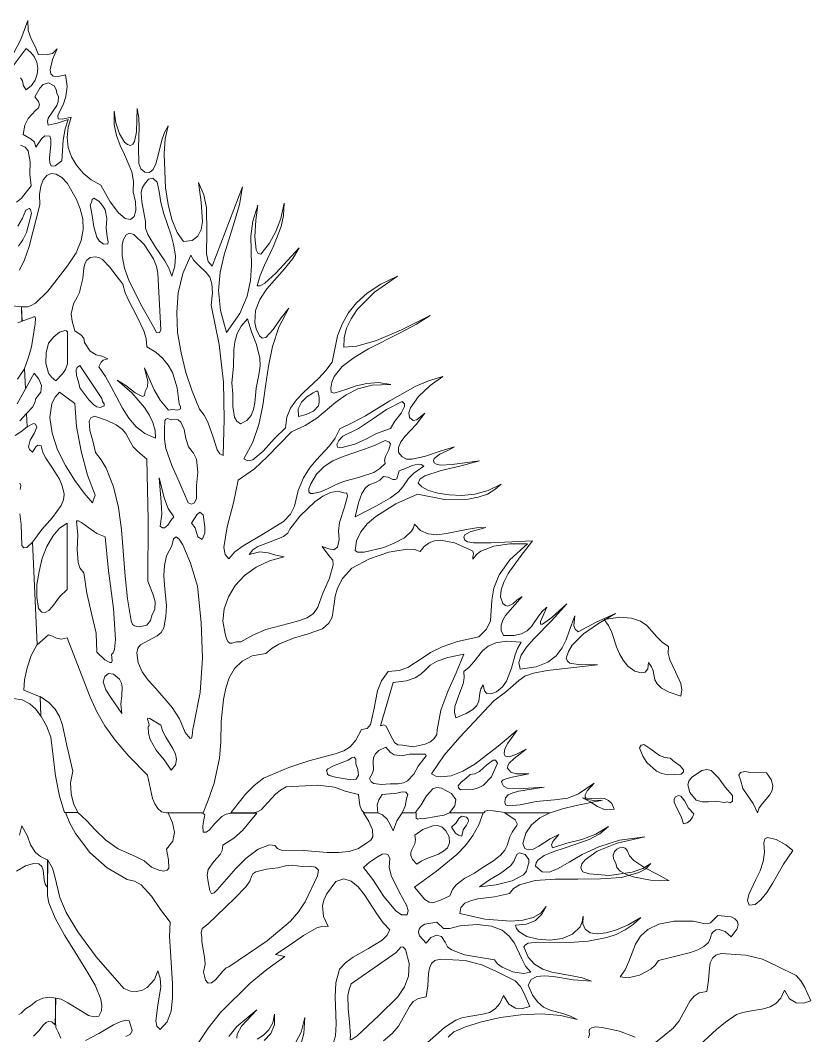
# Model space of a CAD drawing. Header units: inches. Extents: x -885 to 26362, y -28010 to 990.
# Drawn here: x 4379.887 to 4381.258, y -2393.147 to -2391.386 of the extents above; entities that cross this region are included whole.
import ezdxf

# ---------------------------------------------------------------- set-up
doc = ezdxf.new("R2010")
doc.units = ezdxf.units.IN
doc.header["$MEASUREMENT"] = 0
doc.layers.add('TREE', color=3, linetype='Continuous', lineweight=15)

# ---------------------------------------------------------------- blocks, each defined once
blk = doc.blocks.new('tree2')
at = {"layer": 'TREE'}
for points in [[(5207.2362, 5947.8649), (5207.2144, 5947.8738), (5207.2153, 5947.8877), (5207.2187, 5947.9037), (5207.2242, 5947.9203), (5207.2322, 5947.9351), (5207.2258, 5948.0727), (5207.2184, 5948.0656), (5207.2144, 5948.0653), (5207.2113, 5948.0684), (5207.2104, 5948.0967), (5207.2088, 5948.1109)], [(5207.2091, 5948.1439), (5207.2101, 5948.1491), (5207.2088, 5948.1522)], [(5207.2024, 5948.2165), (5207.2101, 5948.2215), (5207.2187, 5948.2282), (5207.2178, 5948.2461), (5207.2088, 5948.2362)], [(5207.2051, 5948.2593), (5207.2165, 5948.2793), (5207.215, 5948.3061), (5207.2058, 5948.2923)], [(5207.2061, 5948.368), (5207.2119, 5948.3702), (5207.211, 5948.3896), (5207.195, 5948.3914)], [(5207.1999, 5947.8624), (5207.2119, 5947.8606), (5207.2221, 5947.8553), (5207.2304, 5947.8479), (5207.2372, 5947.8387), (5207.2362, 5947.8649)], [(5207.9229, 5947.7084), (5207.9396, 5947.714), (5207.958, 5947.7183), (5207.9935, 5947.7254), (5207.9814, 5947.7251), (5207.9704, 5947.7269), (5207.9701, 5947.7328), (5207.9725, 5947.7383), (5207.9821, 5947.7485), (5207.9611, 5947.7343), (5207.9467, 5947.7282), (5207.9288, 5947.726), (5207.9039, 5947.7238), (5207.8823, 5947.7195), (5207.8672, 5947.718), (5207.8629, 5947.7195), (5207.862, 5947.7235), (5207.8626, 5947.7288), (5207.8663, 5947.7328), (5207.8724, 5947.7355), (5207.8805, 5947.7377), (5207.9146, 5947.7429), (5207.8798, 5947.7408), (5207.865, 5947.7417), (5207.8601, 5947.7442), (5207.858, 5947.7479), (5207.8574, 5947.7506), (5207.8595, 5947.7531), (5207.8694, 5947.7562), (5207.8943, 5947.7611), (5207.8771, 5947.7611), (5207.87, 5947.7633), (5207.8654, 5947.7685), (5207.8657, 5947.7722), (5207.8675, 5947.7756), (5207.8743, 5947.7817), (5207.8906, 5947.7941), (5207.8768, 5947.787), (5207.8675, 5947.7839), (5207.8623, 5947.7848), (5207.8607, 5947.7885), (5207.862, 5947.7947), (5207.866, 5947.8024), (5207.8786, 5947.8199), (5207.8527, 5947.7981), (5207.8213, 5947.774), (5207.8053, 5947.7645), (5207.7896, 5947.7583), (5207.7754, 5947.7568), (5207.769, 5947.758), (5207.7631, 5947.7611), (5207.7801, 5947.7861), (5207.8013, 5947.8104), (5207.8472, 5947.8593), (5207.8629, 5947.871), (5207.8731, 5947.88), (5207.8808, 5947.8867), (5207.8888, 5947.8923), (5207.9005, 5947.8966), (5207.9186, 5947.9003), (5207.9867, 5947.9077), (5207.9605, 5947.9083), (5207.9494, 5947.9101), (5207.946, 5947.9129), (5207.9445, 5947.9169), (5207.9473, 5947.9259), (5207.9525, 5947.9342), (5207.9676, 5947.9496), (5207.9879, 5947.9634), (5208.011, 5947.977), (5207.9848, 5947.965), (5207.9605, 5947.952), (5207.9565, 5947.9557), (5207.9547, 5947.9606), (5207.9562, 5947.9736), (5207.9485, 5947.953), (5207.9445, 5947.9416), (5207.939, 5947.9305), (5207.931, 5947.92), (5207.9196, 5947.9114), (5207.9039, 5947.9052), (5207.8826, 5947.9018), (5207.8805, 5947.9108), (5207.8838, 5947.9206), (5207.8909, 5947.9314), (5207.9011, 5947.9431), (5207.9248, 5947.9668), (5207.9454, 5947.9899), (5207.9251, 5947.9714), (5207.9125, 5947.9625), (5207.91, 5947.9625), (5207.9097, 5947.9659), (5207.9183, 5947.9853), (5207.9119, 5947.9797), (5207.9069, 5947.9733), (5207.8977, 5947.9594), (5207.8918, 5947.9536), (5207.8841, 5947.9493), (5207.8737, 5947.9471), (5207.8601, 5947.9474), (5207.857, 5947.9542), (5207.857, 5947.961), (5207.8589, 5947.9677), (5207.8626, 5947.9742), (5207.8851, 5947.9998), (5207.8786, 5947.9954), (5207.8724, 5947.9899), (5207.866, 5947.9868), (5207.8626, 5947.9877), (5207.8592, 5947.9905), (5207.8561, 5947.9991), (5207.8567, 5948.0087), (5207.8604, 5948.0192), (5207.8663, 5948.0305), (5207.8823, 5948.0533), (5207.8992, 5948.0746), (5207.8435, 5948.0721), (5207.8195, 5948.0721), (5207.8115, 5948.0733), (5207.8078, 5948.0755), (5207.8065, 5948.0795), (5207.8078, 5948.0826), (5207.8152, 5948.0869), (5207.8364, 5948.0927), (5207.8238, 5948.0921), (5207.8102, 5948.09), (5207.7831, 5948.0844), (5207.7702, 5948.0829), (5207.7585, 5948.0841), (5207.7483, 5948.0884), (5207.7403, 5948.0971), (5207.7388, 5948.0921), (5207.736, 5948.0875), (5207.7265, 5948.0789), (5207.7135, 5948.0718), (5207.6991, 5948.0659), (5207.6723, 5948.0595), (5207.6634, 5948.0595), (5207.6603, 5948.0617), (5207.6621, 5948.0746), (5207.6677, 5948.0866), (5207.6766, 5948.0977), (5207.688, 5948.1075), (5207.7151, 5948.1245), (5207.744, 5948.1374), (5207.7804, 5948.1303), (5207.8124, 5948.1306), (5207.8259, 5948.1334), (5207.8383, 5948.1377), (5207.8484, 5948.1436), (5207.857, 5948.1509), (5207.8395, 5948.1426), (5207.8213, 5948.1377), (5207.8035, 5948.1358), (5207.7868, 5948.1365), (5207.7717, 5948.1389), (5207.7591, 5948.1426), (5207.7499, 5948.1476), (5207.745, 5948.1525), (5207.7474, 5948.1577), (5207.7539, 5948.162), (5207.7761, 5948.1694), (5207.8032, 5948.1756), (5207.8278, 5948.1823), (5207.7911, 5948.1774), (5207.7754, 5948.1765), (5207.7699, 5948.1777), (5207.7668, 5948.1799), (5207.7656, 5948.183), (5207.7668, 5948.1857), (5207.7745, 5948.1913), (5207.785, 5948.1962), (5207.7942, 5948.2014), (5207.7748, 5948.1956), (5207.7551, 5948.1885), (5207.737, 5948.1845), (5207.7296, 5948.1848), (5207.7234, 5948.1876), (5207.7188, 5948.1937), (5207.7185, 5948.2005), (5207.7219, 5948.2079), (5207.7277, 5948.2156), (5207.7422, 5948.2313), (5207.7542, 5948.2467), (5207.7434, 5948.2378), (5207.7382, 5948.2365), (5207.7333, 5948.2406), (5207.7326, 5948.247), (5207.7348, 5948.2538), (5207.7456, 5948.2689), (5207.7613, 5948.2837), (5207.7785, 5948.296), (5207.7591, 5948.2901), (5207.741, 5948.2824), (5207.7071, 5948.2633), (5207.6741, 5948.243), (5207.6572, 5948.2338), (5207.6396, 5948.2255), (5207.6335, 5948.2128), (5207.6258, 5948.2024), (5207.6079, 5948.1833), (5207.599, 5948.1725), (5207.5907, 5948.1593), (5207.5836, 5948.1426), (5207.5787, 5948.1214), (5207.5731, 5948.1106), (5207.5636, 5948.1008), (5207.5371, 5948.0841), (5207.5094, 5948.0681), (5207.4983, 5948.0598), (5207.4903, 5948.0503), (5207.4851, 5948.0564), (5207.4835, 5948.0659), (5207.4878, 5948.0937), (5207.4964, 5948.126), (5207.5029, 5948.1562), (5207.5248, 5948.1716), (5207.542, 5948.1879), (5207.5747, 5948.2215), (5207.5931, 5948.2298), (5207.6085, 5948.2399), (5207.6344, 5948.2615), (5207.648, 5948.2713), (5207.664, 5948.2793), (5207.6834, 5948.2843), (5207.7083, 5948.2852), (5207.6917, 5948.2877), (5207.676, 5948.2867), (5207.6615, 5948.2834), (5207.6492, 5948.279), (5207.6319, 5948.2735), (5207.6279, 5948.2747), (5207.6276, 5948.2803), (5207.6289, 5948.2883), (5207.6319, 5948.2957), (5207.643, 5948.3092), (5207.659, 5948.3215), (5207.6784, 5948.3332), (5207.7219, 5948.3551), (5207.7428, 5948.3662), (5207.7613, 5948.3779), (5207.7225, 5948.3588), (5207.6889, 5948.3446), (5207.6627, 5948.3366), (5207.6452, 5948.3354), (5207.6455, 5948.348), (5207.6486, 5948.361), (5207.6547, 5948.3736), (5207.663, 5948.3859), (5207.6864, 5948.4096), (5207.7172, 5948.4312), (5207.6948, 5948.4201), (5207.6766, 5948.4081), (5207.6621, 5948.3951), (5207.651, 5948.3813), (5207.6427, 5948.3665), (5207.6366, 5948.3505), (5207.6292, 5948.3154), (5207.6209, 5948.304), (5207.6113, 5948.2935), (5207.5907, 5948.2744), (5207.5811, 5948.2643), (5207.5734, 5948.2535), (5207.5685, 5948.2412), (5207.5667, 5948.227), (5207.5519, 5948.2125), (5207.5365, 5948.1956), (5207.5223, 5948.1836), (5207.5158, 5948.1823), (5207.5106, 5948.1851), (5207.5226, 5948.2073), (5207.5306, 5948.2313), (5207.5359, 5948.2569), (5207.5396, 5948.283), (5207.5436, 5948.3098), (5207.5491, 5948.3363), (5207.5577, 5948.3625), (5207.571, 5948.3877), (5207.5605, 5948.3748), (5207.5497, 5948.3591), (5207.5399, 5948.3486), (5207.5353, 5948.3477), (5207.5313, 5948.3508), (5207.5272, 5948.36), (5207.5254, 5948.3686), (5207.526, 5948.3847), (5207.5319, 5948.3998), (5207.5414, 5948.4139), (5207.5651, 5948.441), (5207.5762, 5948.4549), (5207.5851, 5948.4693), (5207.5537, 5948.4349), (5207.5386, 5948.4216), (5207.5325, 5948.4182), (5207.5282, 5948.4179), (5207.5325, 5948.4321), (5207.538, 5948.4456), (5207.5503, 5948.4712), (5207.5605, 5948.498), (5207.5636, 5948.5128), (5207.5645, 5948.5291), (5207.5602, 5948.5088), (5207.5537, 5948.4912), (5207.5448, 5948.4755), (5207.5331, 5948.4604), (5207.5294, 5948.462), (5207.5272, 5948.4666), (5207.5254, 5948.4841), (5207.5266, 5948.5063), (5207.5294, 5948.5266), (5207.5223, 5948.5051), (5207.5199, 5948.485), (5207.5208, 5948.4456), (5207.5195, 5948.4253), (5207.5149, 5948.4041), (5207.5048, 5948.3807), (5207.4869, 5948.3551), (5207.4789, 5948.3847), (5207.4764, 5948.4115), (5207.4786, 5948.4364), (5207.4838, 5948.4598), (5207.498, 5948.5048), (5207.5045, 5948.5275), (5207.5088, 5948.5513), (5207.4678, 5948.4444), (5207.4623, 5948.4509), (5207.4601, 5948.461), (5207.4607, 5948.4894), (5207.4601, 5948.5232), (5207.4564, 5948.5405), (5207.4493, 5948.5571), (5207.453, 5948.5306), (5207.4546, 5948.5045), (5207.453, 5948.4937), (5207.4484, 5948.4847), (5207.4407, 5948.4792), (5207.429, 5948.4777), (5207.4207, 5948.49), (5207.4136, 5948.5072), (5207.4084, 5948.5275), (5207.405, 5948.55), (5207.4031, 5948.5956), (5207.4047, 5948.6159), (5207.4084, 5948.6332), (5207.4035, 5948.6245), (5207.3998, 5948.6141), (5207.3945, 5948.5919), (5207.3918, 5948.582), (5207.3884, 5948.5747), (5207.3834, 5948.5707), (5207.377, 5948.571), (5207.3717, 5948.5753), (5207.369, 5948.5827), (5207.3684, 5948.6045), (5207.3696, 5948.631), (5207.369, 5948.6443), (5207.3668, 5948.6569), (5207.3659, 5948.6255), (5207.3634, 5948.6125), (5207.361, 5948.6085), (5207.3579, 5948.607), (5207.3536, 5948.6082), (5207.3496, 5948.6113), (5207.3428, 5948.6227), (5207.3382, 5948.6375), (5207.3357, 5948.6529), (5207.336, 5948.6353), (5207.3391, 5948.6202), (5207.344, 5948.607), (5207.3496, 5948.5947), (5207.3597, 5948.5713), (5207.3619, 5948.5586), (5207.3613, 5948.5445), (5207.3647, 5948.5309), (5207.365, 5948.5195), (5207.3628, 5948.5115), (5207.3579, 5948.5075), (5207.3508, 5948.5088), (5207.3416, 5948.5162), (5207.3305, 5948.5309), (5207.3179, 5948.5537), (5207.3049, 5948.5608), (5207.2941, 5948.5697), (5207.2852, 5948.5802), (5207.2784, 5948.5916), (5207.2741, 5948.6042), (5207.2726, 5948.6175), (5207.2738, 5948.631), (5207.2781, 5948.6449), (5207.2658, 5948.6424), (5207.2603, 5948.643), (5207.26, 5948.6467), (5207.2627, 5948.6529), (5207.267, 5948.6615), (5207.2707, 5948.6729), (5207.2726, 5948.6864), (5207.2704, 5948.7021), (5207.2603, 5948.6997), (5207.2538, 5948.7003), (5207.2504, 5948.7034), (5207.2495, 5948.7086), (5207.2526, 5948.7225), (5207.259, 5948.7369), (5207.2526, 5948.7308), (5207.2464, 5948.7292), (5207.2341, 5948.7289), (5207.2295, 5948.74), (5207.2239, 5948.7505), (5207.2199, 5948.7619), (5207.2196, 5948.7754), (5207.2101, 5948.7496), (5207.1956, 5948.7222)], [(5207.1959, 5948.7086), (5207.2172, 5948.7373), (5207.2233, 5948.7326), (5207.2282, 5948.7265), (5207.2316, 5948.7191), (5207.2329, 5948.7111), (5207.2322, 5948.7028), (5207.2295, 5948.6948), (5207.2245, 5948.6877), (5207.2172, 5948.6818), (5207.2138, 5948.6871), (5207.2122, 5948.6938), (5207.2095, 5948.6981)], [(5207.2095, 5948.6073), (5207.2159, 5948.6045), (5207.2199, 5948.5996), (5207.2227, 5948.5851), (5207.2224, 5948.5682), (5207.2239, 5948.5525), (5207.211, 5948.5362), (5207.2042, 5948.5306)], [(5207.2061, 5948.4983), (5207.2125, 5948.5091), (5207.2168, 5948.5199), (5207.2215, 5948.5223), (5207.223, 5948.5208), (5207.2245, 5948.5152), (5207.2178, 5948.49), (5207.2128, 5948.4798), (5207.207, 5948.4712)], [(5207.2085, 5948.4392), (5207.215, 5948.453), (5207.2215, 5948.4709), (5207.2356, 5948.5269), (5207.2353, 5948.5408), (5207.2369, 5948.5522), (5207.2402, 5948.5608), (5207.2452, 5948.5667), (5207.251, 5948.5691), (5207.2578, 5948.5685), (5207.2652, 5948.5639), (5207.2732, 5948.5556), (5207.2852, 5948.534), (5207.2901, 5948.5217), (5207.2935, 5948.5081), (5207.2941, 5948.494), (5207.2914, 5948.4789), (5207.2846, 5948.4626), (5207.2732, 5948.445), (5207.2467, 5948.4108), (5207.2301, 5948.3948), (5207.2242, 5948.3914), (5207.2193, 5948.3899), (5207.211, 5948.3896), (5207.2116, 5948.3702), (5207.2233, 5948.3745), (5207.2289, 5948.3767), (5207.2301, 5948.3742), (5207.2295, 5948.3668), (5207.2245, 5948.3357), (5207.2202, 5948.3206), (5207.215, 5948.3068), (5207.2165, 5948.2793), (5207.2282, 5948.3006), (5207.2344, 5948.2923), (5207.2381, 5948.2837), (5207.2372, 5948.275), (5207.2304, 5948.2661), (5207.2292, 5948.2609), (5207.2264, 5948.2553), (5207.2178, 5948.2461), (5207.2187, 5948.2282), (5207.227, 5948.2325), (5207.2301, 5948.2316), (5207.2319, 5948.2276), (5207.2282, 5948.219), (5207.2227, 5948.2101), (5207.2205, 5948.2014), (5207.2218, 5948.1978), (5207.2258, 5948.1941), (5207.2304, 5948.2011), (5207.2329, 5948.2036), (5207.2375, 5948.2027), (5207.2399, 5948.1937), (5207.2439, 5948.186), (5207.2529, 5948.1725), (5207.2621, 5948.1577), (5207.2658, 5948.1488), (5207.2686, 5948.1377), (5207.2677, 5948.13), (5207.2646, 5948.1223), (5207.2529, 5948.1063), (5207.2384, 5948.09), (5207.2258, 5948.073), (5207.2322, 5947.9348), (5207.2473, 5947.9483), (5207.2529, 5947.9465), (5207.2581, 5947.9437), (5207.2643, 5947.9422), (5207.2726, 5947.9443), (5207.2948, 5947.8864), (5207.3034, 5947.8643), (5207.3123, 5947.8446), (5207.3231, 5947.8258), (5207.3372, 5947.8064), (5207.3557, 5947.7848), (5207.3807, 5947.7593), (5207.3874, 5947.7278), (5207.3905, 5947.7205), (5207.3945, 5947.7143), (5207.3994, 5947.71), (5207.4062, 5947.7084), (5207.4558, 5947.7084), (5207.4623, 5947.7257), (5207.4706, 5947.7485), (5207.4777, 5947.782), (5207.4795, 5947.8042), (5207.4801, 5947.8313), (5207.4829, 5947.8612), (5207.486, 5947.8763), (5207.4906, 5947.8901), (5207.498, 5947.9028), (5207.5082, 5947.9126), (5207.5217, 5947.9197), (5207.5399, 5947.9228), (5207.5485, 5947.9302), (5207.5577, 5947.9357), (5207.5771, 5947.9437), (5207.5971, 5947.9496), (5207.6165, 5947.9563), (5207.6249, 5947.964), (5207.6292, 5947.972), (5207.6319, 5947.9899), (5207.6332, 5948.0001), (5207.6366, 5948.0111), (5207.6433, 5948.0238), (5207.6557, 5948.0379), (5207.6794, 5948.0506), (5207.7055, 5948.0595), (5207.7302, 5948.0635), (5207.74, 5948.0629), (5207.748, 5948.0604), (5207.7533, 5948.0672), (5207.7597, 5948.0721), (5207.7671, 5948.0746), (5207.7754, 5948.0755), (5207.7939, 5948.0718), (5207.8133, 5948.0635), (5207.8185, 5948.061), (5207.8195, 5948.0573), (5207.8185, 5948.0536), (5207.8189, 5948.05), (5207.8235, 5948.0561), (5207.8296, 5948.061), (5207.8469, 5948.0675), (5207.8684, 5948.0706), (5207.8921, 5948.0706), (5207.8684, 5948.049), (5207.8543, 5948.029), (5207.8472, 5948.0108), (5207.8444, 5947.9948), (5207.8423, 5947.9671), (5207.8373, 5947.9557), (5207.8266, 5947.9453), (5207.7982, 5947.9391), (5207.7773, 5947.932), (5207.7619, 5947.9243), (5207.7505, 5947.9166), (5207.7311, 5947.904), (5207.7194, 5947.9003), (5207.7046, 5947.8988), (5207.6957, 5947.8861), (5207.6905, 5947.8729), (5207.6852, 5947.847), (5207.6809, 5947.8273), (5207.6763, 5947.8221), (5207.6686, 5947.8205), (5207.6612, 5947.8064), (5207.6535, 5947.7974), (5207.6449, 5947.7919), (5207.6335, 5947.7879), (5207.5978, 5947.7787), (5207.571, 5947.7694), (5207.5368, 5947.7553), (5207.5242, 5947.7454), (5207.5128, 5947.7337), (5207.4928, 5947.7084), (5207.5235, 5947.7084), (5207.5288, 5947.7097), (5207.5337, 5947.7125), (5207.5429, 5947.7223), (5207.5531, 5947.7337), (5207.5596, 5947.7389), (5207.5676, 5947.7433), (5207.6101, 5947.7457), (5207.6326, 5947.7429), (5207.6467, 5947.7377), (5207.6649, 5947.7334), (5207.6667, 5947.7183), (5207.6692, 5947.7115), (5207.6714, 5947.7094), (5207.6744, 5947.7084), (5207.6908, 5947.7084), (5207.6901, 5947.7195), (5207.6923, 5947.726), (5207.6966, 5947.7331), (5207.7166, 5947.7352), (5207.7234, 5947.7368), (5207.7286, 5947.7362), (5207.7311, 5947.7331), (5207.7296, 5947.7272), (5207.7277, 5947.7174), (5207.7234, 5947.7084), (5207.741, 5947.7084), (5207.749, 5947.7192), (5207.7563, 5947.7315), (5207.765, 5947.7408), (5207.7702, 5947.7426), (5207.7764, 5947.7417), (5207.7899, 5947.7346), (5207.7958, 5947.7266), (5207.7945, 5947.718), (5207.7875, 5947.7084), (5207.8336, 5947.7084), (5207.8352, 5947.7106), (5207.8383, 5947.7115), (5207.8463, 5947.7112), (5207.8654, 5947.7084), (5207.9229, 5947.7084)], [(5207.2135, 5948.6218), (5207.2156, 5948.6344), (5207.2199, 5948.6433), (5207.2298, 5948.6541), (5207.2338, 5948.6578), (5207.2353, 5948.6615), (5207.2341, 5948.6661), (5207.2289, 5948.6723), (5207.2359, 5948.684), (5207.2402, 5948.6889), (5207.2476, 5948.6911), (5207.255, 5948.6871), (5207.2578, 5948.6821), (5207.2587, 5948.6772), (5207.2609, 5948.6723), (5207.2606, 5948.6661), (5207.2587, 5948.6606), (5207.2526, 5948.652), (5207.247, 5948.6436), (5207.2461, 5948.6393), (5207.247, 5948.6341), (5207.2593, 5948.6369), (5207.2741, 5948.6421), (5207.2698, 5948.6292), (5207.2673, 5948.6141), (5207.2652, 5948.5861), (5207.2563, 5948.5796), (5207.2513, 5948.579), (5207.2492, 5948.583), (5207.2489, 5948.5901), (5207.2507, 5948.6076), (5207.2507, 5948.615), (5207.2492, 5948.6193), (5207.2427, 5948.6199), (5207.2381, 5948.6159), (5207.2304, 5948.6045), (5207.2286, 5948.6113), (5207.2239, 5948.6153), (5207.2135, 5948.6218)], [(5207.4133, 5948.4309), (5207.4093, 5948.4416), (5207.4041, 5948.4515), (5207.3915, 5948.47), (5207.381, 5948.4872), (5207.3782, 5948.4958), (5207.3782, 5948.5048), (5207.373, 5948.5309), (5207.372, 5948.5436), (5207.3733, 5948.5494), (5207.3767, 5948.5549), (5207.3819, 5948.5617), (5207.3881, 5948.5627), (5207.3936, 5948.5574), (5207.3964, 5948.5451), (5207.3985, 5948.53), (5207.4025, 5948.5149), (5207.4124, 5948.486), (5207.4161, 5948.4718), (5207.4182, 5948.458), (5207.4176, 5948.4444), (5207.4133, 5948.4309)], [(5207.3215, 5948.474), (5207.316, 5948.478), (5207.3123, 5948.4835), (5207.3086, 5948.4974), (5207.3064, 5948.5128), (5207.3037, 5948.5272), (5207.3052, 5948.53), (5207.3061, 5948.534), (5207.3083, 5948.5359), (5207.3151, 5948.5319), (5207.3203, 5948.5263), (5207.3237, 5948.5205), (5207.3259, 5948.5084), (5207.3252, 5948.4961), (5207.3262, 5948.4841), (5207.3277, 5948.4771), (5207.3271, 5948.4743), (5207.3215, 5948.474)], [(5207.3982, 5948.3671), (5207.3988, 5948.3588), (5207.3967, 5948.3545), (5207.3927, 5948.3551), (5207.3887, 5948.3628), (5207.373, 5948.3905), (5207.356, 5948.4241), (5207.3499, 5948.4416), (5207.3465, 5948.4583), (5207.3468, 5948.4734), (5207.3486, 5948.4804), (5207.352, 5948.4866), (5207.3563, 5948.4887), (5207.3622, 5948.4869), (5207.3764, 5948.4737), (5207.3887, 5948.4543), (5207.3927, 5948.4441), (5207.3945, 5948.4349), (5207.3982, 5948.3671)], [(5207.4232, 5948.2593), (5207.4253, 5948.255), (5207.4253, 5948.2526), (5207.4213, 5948.2507), (5207.4145, 5948.2513), (5207.409, 5948.2507), (5207.3976, 5948.264), (5207.3899, 5948.2781), (5207.3767, 5948.3074), (5207.381, 5948.2892), (5207.3807, 5948.2818), (5207.3776, 5948.2757), (5207.3767, 5948.2704), (5207.3739, 5948.2692), (5207.364, 5948.2741), (5207.3514, 5948.2837), (5207.34, 5948.2911), (5207.3597, 5948.2738), (5207.3767, 5948.2544), (5207.3831, 5948.2442), (5207.3881, 5948.2338), (5207.3908, 5948.2233), (5207.3915, 5948.2128), (5207.377, 5948.219), (5207.3653, 5948.2282), (5207.3554, 5948.2399), (5207.3471, 5948.2532), (5207.332, 5948.2821), (5207.324, 5948.296), (5207.3154, 5948.3089), (5207.3185, 5948.3151), (5207.3212, 5948.3178), (5207.3271, 5948.3197), (5207.3191, 5948.3231), (5207.3114, 5948.3252), (5207.3034, 5948.3302), (5207.2957, 5948.3419), (5207.2948, 5948.3477), (5207.2914, 5948.3514), (5207.283, 5948.3576), (5207.2794, 5948.3702), (5207.2781, 5948.3801), (5207.2809, 5948.3936), (5207.2864, 5948.4035), (5207.2892, 5948.409), (5207.2907, 5948.4155), (5207.2935, 5948.4278), (5207.2951, 5948.4416), (5207.2963, 5948.4478), (5207.2991, 5948.4527), (5207.3034, 5948.4561), (5207.3101, 5948.457), (5207.3154, 5948.4561), (5207.3203, 5948.4533), (5207.3295, 5948.4435), (5207.3474, 5948.4204), (5207.3508, 5948.4084), (5207.3554, 5948.3976), (5207.3662, 5948.3773), (5207.3757, 5948.3576), (5207.3788, 5948.3471), (5207.38, 5948.336), (5207.3918, 5948.3286), (5207.4013, 5948.3203), (5207.4087, 5948.3111), (5207.4142, 5948.3012), (5207.4207, 5948.2806), (5207.4232, 5948.2593)], [(5207.4826, 5948.1897), (5207.4783, 5948.1919), (5207.4746, 5948.1974), (5207.469, 5948.2144), (5207.462, 5948.2344), (5207.457, 5948.2439), (5207.4506, 5948.2519), (5207.441, 5948.2763), (5207.4324, 5948.3015), (5207.4259, 5948.328), (5207.4213, 5948.3551), (5207.4201, 5948.3819), (5207.4219, 5948.4087), (5207.4281, 5948.4345), (5207.4392, 5948.4592), (5207.4432, 5948.4521), (5207.4487, 5948.4463), (5207.4598, 5948.4361), (5207.4644, 5948.4296), (5207.4675, 5948.4207), (5207.4681, 5948.4087), (5207.4663, 5948.3921), (5207.4774, 5948.3391), (5207.4829, 5948.2883), (5207.4841, 5948.2387), (5207.4826, 5948.1897)], [(5207.5057, 5948.2322), (5207.5011, 5948.2359), (5207.498, 5948.2412), (5207.4958, 5948.2556), (5207.4955, 5948.272), (5207.4943, 5948.2874), (5207.4964, 5948.3095), (5207.4968, 5948.332), (5207.4983, 5948.3428), (5207.5014, 5948.3536), (5207.5066, 5948.3637), (5207.5155, 5948.3736), (5207.5208, 5948.356), (5207.5276, 5948.3391), (5207.5319, 5948.3206), (5207.5322, 5948.3101), (5207.5306, 5948.2981), (5207.5269, 5948.28), (5207.5254, 5948.2606), (5207.5235, 5948.2513), (5207.5202, 5948.2433), (5207.5143, 5948.2369), (5207.5057, 5948.2322)], [(5207.2729, 5948.3129), (5207.2704, 5948.3052), (5207.2664, 5948.2997), (5207.2575, 5948.2901), (5207.2516, 5948.2951), (5207.2476, 5948.3006), (5207.2439, 5948.3138), (5207.2443, 5948.3277), (5207.2476, 5948.3409), (5207.2544, 5948.3493), (5207.2624, 5948.3554), (5207.2695, 5948.3579), (5207.2717, 5948.3576), (5207.2729, 5948.356), (5207.2729, 5948.3129)], [(5207.3194, 5948.2661), (5207.3203, 5948.2624), (5207.3222, 5948.2593), (5207.3222, 5948.2566), (5207.3175, 5948.2544), (5207.3126, 5948.2553), (5207.3083, 5948.2578), (5207.3015, 5948.2646), (5207.2895, 5948.2806), (5207.288, 5948.2886), (5207.2852, 5948.2972), (5207.2846, 5948.3049), (5207.2861, 5948.308), (5207.2898, 5948.3108), (5207.3194, 5948.2661)], [(5207.5839, 5948.2421), (5207.5836, 5948.2526), (5207.5882, 5948.2615), (5207.5953, 5948.2686), (5207.6036, 5948.2741), (5207.6079, 5948.2763), (5207.6101, 5948.2763), (5207.6116, 5948.2677), (5207.6119, 5948.2615), (5207.6107, 5948.2566), (5207.6042, 5948.2492), (5207.5944, 5948.2449), (5207.5839, 5948.2421)], [(5207.2624, 5948.275), (5207.2827, 5948.2596), (5207.2849, 5948.2288), (5207.2914, 5948.1953), (5207.3, 5948.1633), (5207.3101, 5948.1362), (5207.3083, 5948.1312), (5207.3068, 5948.126), (5207.2954, 5948.1389), (5207.2827, 5948.1559), (5207.2704, 5948.1759), (5207.2596, 5948.1974), (5207.2523, 5948.2196), (5207.2492, 5948.2406), (5207.252, 5948.2596), (5207.2563, 5948.268), (5207.2624, 5948.275)], [(5207.6409, 5948.1999), (5207.6366, 5948.2008), (5207.6356, 5948.2045), (5207.6381, 5948.2098), (5207.6436, 5948.2156), (5207.6649, 5948.2258), (5207.6837, 5948.2384), (5207.7025, 5948.2513), (5207.7237, 5948.2621), (5207.7265, 5948.2593), (5207.7268, 5948.2556), (5207.7222, 5948.2464), (5207.7139, 5948.2359), (5207.7077, 5948.2261), (5207.6892, 5948.2193), (5207.6747, 5948.2116), (5207.66, 5948.2048), (5207.6409, 5948.1999)], [(5207.3905, 5947.9822), (5207.3868, 5947.9754), (5207.3847, 5947.9674), (5207.38, 5947.9613), (5207.3693, 5947.9591), (5207.3631, 5947.9603), (5207.3603, 5947.9619), (5207.3585, 5947.9668), (5207.3536, 5947.9964), (5207.3505, 5948.0272), (5207.3456, 5948.0897), (5207.3416, 5948.1195), (5207.3351, 5948.1476), (5207.3249, 5948.1725), (5207.3185, 5948.1836), (5207.3105, 5948.1934), (5207.3077, 5948.2076), (5207.3031, 5948.223), (5207.3021, 5948.2359), (5207.3043, 5948.2402), (5207.3095, 5948.2424), (5207.3265, 5948.2369), (5207.3385, 5948.231), (5207.3465, 5948.2252), (5207.3514, 5948.219), (5207.3579, 5948.2073), (5207.3616, 5948.2014), (5207.3674, 5948.1956), (5207.3797, 5948.1845), (5207.3816, 5948.1029), (5207.3813, 5948.0204), (5207.3884, 5948.0022), (5207.3908, 5947.9927), (5207.3905, 5947.9822)], [(5207.4327, 5948.1322), (5207.4235, 5948.1543), (5207.4133, 5948.1759), (5207.4053, 5948.199), (5207.4035, 5948.2116), (5207.4038, 5948.2252), (5207.4041, 5948.2369), (5207.4056, 5948.2387), (5207.4075, 5948.2393), (5207.4124, 5948.2378), (5207.4167, 5948.2384), (5207.4219, 5948.2375), (5207.4256, 5948.2344), (5207.4299, 5948.2245), (5207.4324, 5948.2125), (5207.4358, 5948.2011), (5207.4426, 5948.1928), (5207.4466, 5948.1845), (5207.4484, 5948.167), (5207.4466, 5948.1494), (5207.4466, 5948.1315), (5207.4438, 5948.126), (5207.4398, 5948.1242), (5207.4355, 5948.126), (5207.4327, 5948.1322)], [(5207.623, 5948.1445), (5207.6135, 5948.1408), (5207.6036, 5948.1383), (5207.6002, 5948.1386), (5207.5981, 5948.1408), (5207.5981, 5948.1448), (5207.6008, 5948.1516), (5207.6082, 5948.1645), (5207.6184, 5948.1747), (5207.6304, 5948.1823), (5207.644, 5948.1882), (5207.6729, 5948.1981), (5207.6874, 5948.2033), (5207.7006, 5948.2098), (5207.7055, 5948.2079), (5207.7077, 5948.2051), (5207.7058, 5948.1974), (5207.7012, 5948.1882), (5207.7, 5948.1833), (5207.7006, 5948.179), (5207.6935, 5948.1719), (5207.6852, 5948.1666), (5207.6661, 5948.1602), (5207.6446, 5948.1546), (5207.6338, 5948.1503), (5207.623, 5948.1445)], [(5207.6603, 5948.1072), (5207.6646, 5948.126), (5207.6692, 5948.1386), (5207.6741, 5948.146), (5207.6791, 5948.15), (5207.6886, 5948.1537), (5207.6935, 5948.1565), (5207.6985, 5948.1614), (5207.7046, 5948.1602), (5207.7111, 5948.1574), (5207.7142, 5948.1571), (5207.7166, 5948.1583), (5207.7194, 5948.1691), (5207.728, 5948.1722), (5207.737, 5948.1759), (5207.7453, 5948.178), (5207.7493, 5948.1774), (5207.7526, 5948.1753), (5207.7394, 5948.1657), (5207.7323, 5948.1586), (5207.7246, 5948.1473), (5207.7188, 5948.1408), (5207.708, 5948.1328), (5207.6892, 5948.122), (5207.6603, 5948.1072)], [(5207.4161, 5948.1069), (5207.4121, 5948.102), (5207.4081, 5948.0958), (5207.4035, 5948.0921), (5207.401, 5948.0921), (5207.3979, 5948.0943), (5207.3998, 5948.1106), (5207.3991, 5948.1269), (5207.3964, 5948.1596), (5207.4038, 5948.1312), (5207.4084, 5948.118), (5207.4161, 5948.1069)], [(5207.4854, 5947.9496), (5207.4823, 5947.9665), (5207.4838, 5947.9831), (5207.4897, 5947.9995), (5207.4989, 5948.0145), (5207.5115, 5948.0278), (5207.5272, 5948.0392), (5207.5448, 5948.0478), (5207.5645, 5948.053), (5207.5534, 5948.0552), (5207.5433, 5948.0586), (5207.5319, 5948.0598), (5207.5177, 5948.0561), (5207.5223, 5948.0626), (5207.5294, 5948.0672), (5207.5473, 5948.074), (5207.5639, 5948.0804), (5207.5697, 5948.085), (5207.5725, 5948.0906), (5207.5864, 5948.1084), (5207.6061, 5948.1272), (5207.6169, 5948.1349), (5207.6273, 5948.1399), (5207.6369, 5948.1417), (5207.6452, 5948.1395), (5207.6492, 5948.1389), (5207.6501, 5948.1349), (5207.6458, 5948.1201), (5207.6393, 5948.0992), (5207.6378, 5948.0878), (5207.6387, 5948.0767), (5207.6366, 5948.0663), (5207.6316, 5948.0626), (5207.6249, 5948.0638), (5207.6159, 5948.0672), (5207.6264, 5948.0533), (5207.6301, 5948.0487), (5207.6307, 5948.0423), (5207.6258, 5948.0244), (5207.6169, 5948.0041), (5207.6101, 5947.9853), (5207.6042, 5947.977), (5207.5956, 5947.9711), (5207.5842, 5947.9668), (5207.571, 5947.9634), (5207.5399, 5947.9551), (5207.5232, 5947.9483), (5207.5063, 5947.9388), (5207.5005, 5947.9388), (5207.4946, 5947.9369), (5207.4915, 5947.9369), (5207.4891, 5947.9388), (5207.4869, 5947.9428), (5207.4854, 5947.9496)], [(5207.4543, 5948.0764), (5207.4484, 5948.0801), (5207.4466, 5948.086), (5207.4447, 5948.0924), (5207.4398, 5948.0983), (5207.4472, 5948.1097), (5207.4512, 5948.1134), (5207.4555, 5948.1097), (5207.458, 5948.0934), (5207.458, 5948.085), (5207.4543, 5948.0764)], [(5207.2726, 5948.0093), (5207.2624, 5947.9995), (5207.2526, 5947.9862), (5207.248, 5947.981), (5207.243, 5947.9782), (5207.2384, 5947.9785), (5207.2341, 5947.9834), (5207.2319, 5947.9988), (5207.2319, 5948.0158), (5207.2347, 5948.0336), (5207.239, 5948.0512), (5207.2452, 5948.0672), (5207.2532, 5948.081), (5207.2621, 5948.0918), (5207.2726, 5948.0983), (5207.2726, 5948.0093)], [(5207.3123, 5947.9246), (5207.3114, 5947.9502), (5207.3055, 5947.977), (5207.2991, 5948.0044), (5207.2948, 5948.0318), (5207.2898, 5948.0382), (5207.2874, 5948.0456), (5207.2861, 5948.0632), (5207.2867, 5948.0823), (5207.2849, 5948.1017), (5207.288, 5948.1014), (5207.292, 5948.0995), (5207.3015, 5948.0921), (5207.3126, 5948.0844), (5207.3237, 5948.0801), (5207.3283, 5948.0342), (5207.3348, 5947.9837), (5207.3376, 5947.9419), (5207.3363, 5947.9283), (5207.3345, 5947.924), (5207.3323, 5947.9215), (5207.3332, 5947.9132), (5207.3323, 5947.9111), (5207.3302, 5947.9108), (5207.3231, 5947.9145), (5207.3123, 5947.9246)], [(5207.3665, 5947.924), (5207.3677, 5947.9302), (5207.3714, 5947.9345), (5207.3819, 5947.9403), (5207.3939, 5947.9468), (5207.3991, 5947.9514), (5207.4028, 5947.9576), (5207.4056, 5947.9727), (5207.4062, 5947.9871), (5207.4038, 5948.0148), (5207.4028, 5948.0281), (5207.4035, 5948.0413), (5207.4065, 5948.0546), (5207.4133, 5948.0678), (5207.4158, 5948.0773), (5207.4195, 5948.0801), (5207.4235, 5948.077), (5207.4284, 5948.0693), (5207.4386, 5948.0444), (5207.4481, 5948.0136), (5207.453, 5947.9646), (5207.4549, 5947.9166), (5207.4518, 5947.8707), (5207.4432, 5947.8273), (5207.4416, 5947.8211), (5207.4407, 5947.8122), (5207.4398, 5947.8091), (5207.4383, 5947.8085), (5207.4315, 5947.8168), (5207.4238, 5947.835), (5207.4139, 5947.8504), (5207.3918, 5947.8757), (5207.3816, 5947.8871), (5207.3733, 5947.8984), (5207.368, 5947.9105), (5207.3665, 5947.924)], [(5208.0988, 5947.8657), (5208.0831, 5947.871), (5208.0726, 5947.8762), (5208.0668, 5947.882), (5208.0637, 5947.8876), (5208.0613, 5947.8996), (5208.0594, 5947.9051), (5208.0554, 5947.911), (5208.0542, 5947.9024), (5208.0508, 5947.8977), (5208.0452, 5947.8971), (5208.0369, 5947.8993), (5208.0274, 5947.9061), (5208.0209, 5947.9141), (5208.016, 5947.9227), (5208.0123, 5947.9322), (5208.0058, 5947.9513), (5208.0015, 5947.9606), (5207.9957, 5947.9689), (5208.0166, 5947.972), (5208.0323, 5947.9707), (5208.0443, 5947.9667), (5208.0529, 5947.9606), (5208.0665, 5947.9455), (5208.0736, 5947.9384), (5208.0822, 5947.9325), (5208.0819, 5947.9233), (5208.084, 5947.9147), (5208.0917, 5947.8984), (5208.0988, 5947.8827), (5208.1001, 5947.8743), (5208.0988, 5947.8657)], [(5207.7958, 5947.8362), (5207.7939, 5947.8439), (5207.7945, 5947.8516), (5207.7998, 5947.8667), (5207.8059, 5947.8821), (5207.8072, 5947.8901), (5207.8065, 5947.8988), (5207.8139, 5947.9046), (5207.8201, 5947.9117), (5207.8315, 5947.9265), (5207.8392, 5947.9329), (5207.8497, 5947.9372), (5207.8641, 5947.9394), (5207.8838, 5947.9382), (5207.8789, 5947.9299), (5207.8755, 5947.9212), (5207.8706, 5947.9031), (5207.8641, 5947.8858), (5207.8586, 5947.8781), (5207.8506, 5947.8713), (5207.8429, 5947.8689), (5207.8376, 5947.8692), (5207.8343, 5947.8729), (5207.8327, 5947.8809), (5207.8293, 5947.8754), (5207.8281, 5947.8698), (5207.8266, 5947.8587), (5207.8241, 5947.8532), (5207.8189, 5947.8476), (5207.8096, 5947.8421), (5207.7958, 5947.8362)], [(5207.8065, 5947.9222), (5207.7961, 5947.8969), (5207.785, 5947.872), (5207.7757, 5947.8467), (5207.7708, 5947.8202), (5207.7702, 5947.8141), (5207.7668, 5947.8088), (5207.7616, 5947.8042), (5207.7545, 5947.8008), (5207.7385, 5947.7974), (5207.724, 5947.7996), (5207.7179, 5947.7999), (5207.7132, 5947.8033), (5207.7071, 5947.8147), (5207.7021, 5947.8252), (5207.6988, 5947.827), (5207.6942, 5947.8255), (5207.7114, 5947.884), (5207.7292, 5947.8864), (5207.741, 5947.8904), (5207.7486, 5947.8954), (5207.7548, 5947.9009), (5207.7613, 5947.9071), (5207.7705, 5947.9126), (5207.785, 5947.9178), (5207.8065, 5947.9222)], [(5207.3462, 5947.8421), (5207.3314, 5947.8636), (5207.3246, 5947.8741), (5207.3209, 5947.8849), (5207.3231, 5947.892), (5207.328, 5947.896), (5207.3348, 5947.8951), (5207.3428, 5947.8883), (5207.3456, 5947.8831), (5207.3468, 5947.8775), (5207.3462, 5947.8664), (5207.345, 5947.8547), (5207.3462, 5947.8421)], [(5207.2867, 5947.7088), (5207.2812, 5947.7211), (5207.2778, 5947.7343), (5207.2772, 5947.7488), (5207.28, 5947.7645), (5207.2723, 5947.7993), (5207.2664, 5947.8267), (5207.2624, 5947.8381), (5207.2566, 5947.8482), (5207.248, 5947.8572), (5207.2362, 5947.8652), (5207.2372, 5947.8393), (5207.2449, 5947.8258), (5207.2507, 5947.8104), (5207.2569, 5947.7583), (5207.2624, 5947.7309), (5207.2689, 5947.7088), (5207.2867, 5947.7088)], [(5207.4127, 5947.766), (5207.4031, 5947.7799), (5207.3924, 5947.7931), (5207.3841, 5947.8073), (5207.3819, 5947.8153), (5207.3816, 5947.8245), (5207.3828, 5947.8261), (5207.3825, 5947.8289), (5207.3807, 5947.8344), (5207.3813, 5947.8359), (5207.3837, 5947.8356), (5207.3988, 5947.8264), (5207.4013, 5947.8181), (5207.4056, 5947.8104), (5207.4149, 5947.795), (5207.4182, 5947.7876), (5207.4198, 5947.7802), (5207.4182, 5947.7731), (5207.4127, 5947.766)], [(5208.0994, 5947.7607), (5208.0813, 5947.7598), (5208.0733, 5947.7613), (5208.0659, 5947.7647), (5208.0529, 5947.7764), (5208.0477, 5947.785), (5208.0431, 5947.7958), (5208.0455, 5947.7998), (5208.0489, 5947.8004), (5208.0582, 5947.7943), (5208.0702, 5947.7857), (5208.077, 5947.7829), (5208.0844, 5947.7823), (5208.0902, 5947.777), (5208.0979, 5947.7718), (5208.1025, 5947.7666), (5208.1022, 5947.7638), (5208.0994, 5947.7607)], [(5207.7434, 5947.7876), (5207.7551, 5947.7873), (5207.7557, 5947.7851), (5207.7526, 5947.7811), (5207.7453, 5947.7713), (5207.7391, 5947.7605), (5207.7308, 5947.7516), (5207.7252, 5947.7488), (5207.7182, 5947.7476), (5207.7074, 5947.7476), (5207.6954, 5947.7466), (5207.6855, 5947.7479), (5207.6818, 5947.7503), (5207.6797, 5947.7546), (5207.6834, 5947.7608), (5207.6849, 5947.7663), (5207.6843, 5947.7774), (5207.6849, 5947.7824), (5207.6871, 5947.7876), (5207.6923, 5947.7925), (5207.7018, 5947.7971), (5207.7074, 5947.7904), (5207.7129, 5947.7867), (5207.7231, 5947.7851), (5207.7333, 5947.7873), (5207.7434, 5947.7876)], [(5207.6507, 5947.7793), (5207.6553, 5947.7827), (5207.659, 5947.7833), (5207.6612, 5947.7808), (5207.6612, 5947.7743), (5207.6637, 5947.767), (5207.6646, 5947.7593), (5207.6618, 5947.7537), (5207.6544, 5947.7528), (5207.6338, 5947.7565), (5207.6252, 5947.7586), (5207.623, 5947.7605), (5207.6224, 5947.763), (5207.6218, 5947.7657), (5207.6236, 5947.7679), (5207.6313, 5947.7719), (5207.6507, 5947.7793)], [(5207.8022, 5947.7396), (5207.7995, 5947.742), (5207.7988, 5947.7448), (5207.8028, 5947.7497), (5207.8093, 5947.7549), (5207.8149, 5947.7602), (5207.8213, 5947.7611), (5207.8275, 5947.7642), (5207.8376, 5947.7731), (5207.846, 5947.7793), (5207.849, 5947.7793), (5207.8518, 5947.7756), (5207.8438, 5947.7571), (5207.8327, 5947.7454), (5207.8259, 5947.742), (5207.8189, 5947.7399), (5207.8022, 5947.7396)], [(5208.1576, 5947.7225), (5208.1456, 5947.7241), (5208.1358, 5947.7235), (5208.1275, 5947.7235), (5208.1195, 5947.7256), (5208.1108, 5947.7361), (5208.1081, 5947.7462), (5208.1096, 5947.7512), (5208.1133, 5947.7561), (5208.1272, 5947.7653), (5208.1336, 5947.7669), (5208.1395, 5947.7653), (5208.1496, 5947.7558), (5208.1586, 5947.7429), (5208.1684, 5947.7318), (5208.1684, 5947.7241), (5208.1653, 5947.7222), (5208.161, 5947.7231), (5208.1576, 5947.7225)], [(5208.1789, 5947.753), (5208.1767, 5947.7592), (5208.1792, 5947.7629), (5208.1847, 5947.7641), (5208.1924, 5947.7629), (5208.214, 5947.7623), (5208.2205, 5947.7533), (5208.2226, 5947.7453), (5208.2217, 5947.7385), (5208.2183, 5947.7324), (5208.2087, 5947.721), (5208.2044, 5947.7151), (5208.202, 5947.7087), (5208.1961, 5947.7213), (5208.189, 5947.7315), (5208.1823, 5947.7413), (5208.1789, 5947.753)], [(5208.0917, 5947.7302), (5208.0957, 5947.7318), (5208.0988, 5947.7308), (5208.1041, 5947.7244), (5208.109, 5947.7148), (5208.1164, 5947.7071), (5208.1145, 5947.7025), (5208.1114, 5947.6982), (5208.1071, 5947.6951), (5208.1025, 5947.6936), (5208.0991, 5947.7038), (5208.0936, 5947.7139), (5208.0896, 5947.7228), (5208.0896, 5947.7268), (5208.0917, 5947.7302)], [(5207.9664, 5947.7287), (5207.9778, 5947.7278), (5207.9901, 5947.7284), (5207.996, 5947.7278), (5208.0012, 5947.7253), (5208.0058, 5947.721), (5208.0092, 5947.7133), (5207.9969, 5947.7124), (5207.9864, 5947.717), (5207.9766, 5947.7235), (5207.9664, 5947.7287)], [(5207.2082, 5947.6786), (5207.2116, 5947.6912), (5207.2193, 5947.6773), (5207.223, 5947.6653), (5207.2301, 5947.6549), (5207.2365, 5947.6499), (5207.2464, 5947.6447), (5207.2461, 5947.6081), (5207.243, 5947.6124), (5207.2418, 5947.6182), (5207.2402, 5947.6312), (5207.2384, 5947.6364), (5207.2344, 5947.6398), (5207.2273, 5947.6404), (5207.2165, 5947.637), (5207.2042, 5947.6299)], [(5207.2073, 5947.4369), (5207.2104, 5947.4387), (5207.2165, 5947.4445), (5207.223, 5947.4485), (5207.2307, 5947.455), (5207.2396, 5947.459), (5207.2486, 5947.4603), (5207.2572, 5947.459), (5207.2566, 5947.423), (5207.252, 5947.427), (5207.248, 5947.4279), (5207.2443, 5947.4264), (5207.2409, 5947.4233), (5207.2344, 5947.415), (5207.2273, 5947.4079)], [(5207.7853, 5947.4067), (5207.793, 5947.4135), (5207.8087, 5947.4205), (5207.8303, 5947.4273), (5207.8561, 5947.4328), (5207.8835, 5947.4365), (5207.9112, 5947.4378), (5207.9371, 5947.4359), (5207.9593, 5947.4301), (5207.9504, 5947.435), (5207.9411, 5947.4381), (5207.9226, 5947.443), (5207.914, 5947.447), (5207.906, 5947.4535), (5207.8989, 5947.463), (5207.8934, 5947.4766), (5207.8974, 5947.484), (5207.9048, 5947.488), (5207.9149, 5947.4889), (5207.9273, 5947.488), (5207.9537, 5947.4837), (5207.9784, 5947.4818), (5207.9661, 5947.4864), (5207.9525, 5947.4892), (5207.9251, 5947.4941), (5207.9128, 5947.4981), (5207.9017, 5947.5046), (5207.8931, 5947.5141), (5207.8875, 5947.528), (5207.8894, 5947.5308), (5207.8934, 5947.5329), (5207.9069, 5947.5342), (5207.9488, 5947.5339), (5207.9738, 5947.5357), (5207.9993, 5947.5406), (5208.0119, 5947.5449), (5208.0236, 5947.5508), (5208.0347, 5947.5582), (5208.0449, 5947.5674), (5208.0279, 5947.5579), (5208.0122, 5947.5508), (5207.9981, 5947.5468), (5207.9861, 5947.5455), (5207.9765, 5947.5471), (5207.9698, 5947.5517), (5207.9667, 5947.5591), (5207.9673, 5947.5696), (5207.9661, 5947.5619), (5207.9633, 5947.5551), (5207.9531, 5947.5452), (5207.939, 5947.5394), (5207.9226, 5947.5372), (5207.9063, 5947.5385), (5207.8915, 5947.5422), (5207.8808, 5947.5486), (5207.8777, 5947.5526), (5207.8761, 5947.5573), (5207.8909, 5947.5585), (5207.9029, 5947.5637), (5207.9115, 5947.572), (5207.9174, 5947.5822), (5207.9103, 5947.5736), (5207.8998, 5947.5674), (5207.886, 5947.564), (5207.87, 5947.5628), (5207.8349, 5947.5653), (5207.8013, 5947.573), (5207.8025, 5947.581), (5207.8078, 5947.5868), (5207.8155, 5947.5902), (5207.8253, 5947.5927), (5207.8478, 5947.5954), (5207.8681, 5947.5998), (5207.8734, 5947.6065), (5207.8814, 5947.6114), (5207.9026, 5947.6173), (5207.9297, 5947.6191), (5207.9599, 5947.6191), (5207.9904, 5947.6195), (5208.0187, 5947.6216), (5208.0424, 5947.6281), (5208.0514, 5947.6333), (5208.0584, 5947.6404), (5208.0474, 5947.6336), (5208.0332, 5947.6287), (5208.0021, 5947.6241), (5207.9756, 5947.6262), (5207.967, 5947.6293), (5207.9639, 5947.6339), (5207.9654, 5947.6398), (5207.9698, 5947.6453), (5207.9861, 5947.6567), (5208.0129, 5947.6675), (5208.0501, 5947.6764), (5208.0162, 5947.6715), (5207.9885, 5947.6629), (5207.9661, 5947.6524), (5207.9482, 5947.6422), (5207.9337, 5947.6336), (5207.922, 5947.6287), (5207.9122, 5947.629), (5207.9032, 5947.6367), (5207.9039, 5947.641), (5207.9063, 5947.6447), (5207.9149, 5947.6512), (5207.9276, 5947.6564), (5207.943, 5947.6613), (5207.9753, 5947.6727), (5207.9898, 5947.6804), (5208.0012, 5947.6903), (5207.9845, 5947.6798), (5207.9654, 5947.6727), (5207.9454, 5947.6675), (5207.926, 5947.6613), (5207.9248, 5947.6653), (5207.9263, 5947.67), (5207.9346, 5947.6795), (5207.9229, 5947.6733), (5207.9075, 5947.6635), (5207.8998, 5947.6598), (5207.8934, 5947.6586), (5207.8885, 5947.6607), (5207.886, 5947.6672), (5207.89, 5947.6813), (5207.8977, 5947.6924), (5207.9088, 5947.7017), (5207.9223, 5947.7084), (5207.8617, 5947.7084), (5207.8755, 5947.6989), (5207.8786, 5947.6937), (5207.878, 5947.6912), (5207.8761, 5947.689), (5207.8715, 5947.6826), (5207.8687, 5947.6764), (5207.865, 5947.6644), (5207.8617, 5947.6582), (5207.8561, 5947.6515), (5207.8466, 5947.6438), (5207.8327, 5947.6352), (5207.821, 5947.6275), (5207.8081, 5947.6207), (5207.7964, 5947.6114), (5207.7915, 5947.6053), (5207.7878, 5947.597), (5207.7754, 5947.5908), (5207.765, 5947.5874), (5207.76, 5947.5883), (5207.7542, 5947.5917), (5207.7403, 5947.6084), (5207.7699, 5947.6299), (5207.797, 5947.6524), (5207.8087, 5947.6647), (5207.8185, 5947.678), (5207.8269, 5947.6924), (5207.8327, 5947.7084), (5207.7871, 5947.7084), (5207.7801, 5947.7054), (5207.7717, 5947.7041), (5207.7514, 5947.7004), (5207.748, 5947.7007), (5207.7446, 5947.6998), (5207.7422, 5947.7014), (5207.7422, 5947.7084), (5207.7234, 5947.7084), (5207.7166, 5947.6977), (5207.7114, 5947.6844), (5207.708, 5947.6921), (5207.7034, 5947.6998), (5207.6972, 5947.706), (5207.6908, 5947.7084), (5207.6717, 5947.7084), (5207.6787, 5947.6968), (5207.6837, 5947.6857), (5207.684, 5947.6761), (5207.6812, 5947.6718), (5207.676, 5947.6681), (5207.6649, 5947.6607), (5207.652, 5947.6564), (5207.6378, 5947.6549), (5207.6224, 5947.6549), (5207.591, 5947.6576), (5207.5605, 5947.6582), (5207.5556, 5947.6607), (5207.5522, 5947.6644), (5207.5451, 5947.6653), (5207.5297, 5947.6598), (5207.5134, 5947.6475), (5207.4998, 5947.6336), (5207.4746, 5947.6047), (5207.4703, 5947.6007), (5207.4669, 5947.5994), (5207.4644, 5947.6038), (5207.4626, 5947.6158), (5207.461, 5947.6247), (5207.4626, 5947.6321), (5207.47, 5947.6429), (5207.4786, 5947.6524), (5207.4814, 5947.6579), (5207.482, 5947.665), (5207.4971, 5947.6743), (5207.5088, 5947.6847), (5207.5279, 5947.7081), (5207.4937, 5947.7081), (5207.4866, 5947.7069), (5207.4807, 5947.7035), (5207.4715, 5947.694), (5207.4638, 5947.685), (5207.4598, 5947.6826), (5207.4555, 5947.6826), (5207.4552, 5947.6909), (5207.4567, 5947.6992), (5207.4577, 5947.7057), (5207.4552, 5947.7081), (5207.4084, 5947.7084), (5207.4145, 5947.6949), (5207.417, 5947.6823), (5207.4149, 5947.6703), (5207.4062, 5947.6595), (5207.409, 5947.6453), (5207.4093, 5947.6342), (5207.4071, 5947.6312), (5207.4028, 5947.6299), (5207.3961, 5947.6312), (5207.3859, 5947.6355), (5207.376, 5947.6441), (5207.3647, 5947.6499), (5207.3413, 5947.6601), (5207.3246, 5947.6715), (5207.3108, 5947.685), (5207.2985, 5947.6983), (5207.2871, 5947.7091), (5207.2701, 5947.7091), (5207.276, 5947.6946), (5207.2837, 5947.6807), (5207.3031, 5947.6552), (5207.3265, 5947.6345), (5207.3533, 5947.6188), (5207.3634, 5947.6164), (5207.372, 5947.6114), (5207.3859, 5947.5964), (5207.3982, 5947.5782), (5207.4112, 5947.5613), (5207.4105, 5947.5422), (5207.4115, 5947.5212), (5207.4145, 5947.4787), (5207.4145, 5947.459), (5207.4124, 5947.4415), (5207.4071, 5947.427), (5207.3976, 5947.4168), (5207.3933, 5947.4211), (5207.3921, 5947.4285), (5207.3948, 5947.4498), (5207.3985, 5947.4741), (5207.3979, 5947.4858), (5207.3948, 5947.496), (5207.3902, 5947.4843), (5207.3804, 5947.4735), (5207.3739, 5947.4698), (5207.3662, 5947.4679), (5207.3579, 5947.4686), (5207.3489, 5947.4719), (5207.3117, 5947.5148), (5207.2867, 5947.5483), (5207.2714, 5947.5745), (5207.2627, 5947.5945), (5207.256, 5947.6228), (5207.2526, 5947.6339), (5207.2461, 5947.6456), (5207.2461, 5947.6053), (5207.2461, 5947.5967), (5207.248, 5947.5874), (5207.2563, 5947.5665), (5207.2689, 5947.544), (5207.2834, 5947.5209), (5207.2978, 5947.4978), (5207.3101, 5947.4766), (5207.3179, 5947.4575), (5207.3191, 5947.4492), (5207.3188, 5947.4418), (5207.3151, 5947.435), (5207.3089, 5947.4338), (5207.3012, 5947.4359), (5207.2926, 5947.4409), (5207.2735, 5947.4529), (5207.2646, 5947.4575), (5207.2569, 5947.459), (5207.2569, 5947.4276), (5207.2575, 5947.4196), (5207.2609, 5947.4125), (5207.264, 5947.4051)], [(5207.8102, 5947.7026), (5207.8124, 5947.6998), (5207.8127, 5947.6974), (5207.8102, 5947.6918), (5207.8059, 5947.6857), (5207.8041, 5947.6773), (5207.7995, 5947.6786), (5207.7955, 5947.681), (5207.7902, 5947.689), (5207.7961, 5947.6952), (5207.7998, 5947.7011), (5207.8035, 5947.7041), (5207.8102, 5947.7026)], [(5207.7868, 5947.6764), (5207.7871, 5947.6681), (5207.7844, 5947.6616), (5207.7791, 5947.6567), (5207.7724, 5947.653), (5207.7567, 5947.6469), (5207.7493, 5947.6435), (5207.7434, 5947.6392), (5207.7376, 5947.6456), (5207.7351, 5947.6509), (5207.7351, 5947.6552), (5207.7366, 5947.6589), (5207.7407, 5947.6669), (5207.7416, 5947.6721), (5207.7407, 5947.6786), (5207.7514, 5947.6863), (5207.7647, 5947.6912), (5207.7711, 5947.6915), (5207.7773, 5947.6894), (5207.7825, 5947.6844), (5207.7868, 5947.6764)], [(5208.1909, 5947.5843), (5208.1986, 5947.5852), (5208.2066, 5947.5914), (5208.2146, 5947.6012), (5208.2223, 5947.6135), (5208.2371, 5947.6394), (5208.2494, 5947.6579), (5208.2399, 5947.6653), (5208.2269, 5947.6726), (5208.2155, 5947.6754), (5208.2118, 5947.6733), (5208.2103, 5947.668), (5208.2115, 5947.6554), (5208.2097, 5947.6428), (5208.2054, 5947.6305), (5208.1998, 5947.6188), (5208.1903, 5947.5984), (5208.1887, 5947.5904), (5208.1909, 5947.5843)], [(5208.0831, 5947.6169), (5208.0671, 5947.6261), (5208.0502, 5947.6345), (5208.0354, 5947.6443), (5208.0298, 5947.6505), (5208.0265, 5947.6579), (5208.024, 5947.6609), (5208.0203, 5947.6622), (5208.0163, 5947.6616), (5208.0126, 5947.6597), (5208.0095, 5947.6563), (5208.0077, 5947.6517), (5208.008, 5947.6468), (5208.0111, 5947.6409), (5208.0126, 5947.6351), (5208.0172, 5947.6302), (5208.0249, 5947.6258), (5208.0345, 5947.6224), (5208.0579, 5947.6178), (5208.0831, 5947.6169)], [(5207.7302, 5947.5711), (5207.7228, 5947.5714), (5207.7151, 5947.5767), (5207.6991, 5947.5957), (5207.684, 5947.6188), (5207.6717, 5947.6348), (5207.6797, 5947.6422), (5207.6911, 5947.6499), (5207.6966, 5947.6527), (5207.7015, 5947.6533), (5207.7049, 5947.6518), (5207.7068, 5947.6472), (5207.7062, 5947.6355), (5207.7089, 5947.6241), (5207.7197, 5947.6022), (5207.7296, 5947.5843), (5207.7317, 5947.577), (5207.7302, 5947.5711)], [(5207.8275, 5947.6087), (5207.8413, 5947.6182), (5207.8564, 5947.6272), (5207.8694, 5947.637), (5207.874, 5947.6432), (5207.8768, 5947.6499), (5207.8786, 5947.653), (5207.8817, 5947.6546), (5207.8891, 5947.6524), (5207.894, 5947.6456), (5207.8943, 5947.641), (5207.8921, 5947.6355), (5207.8909, 5947.6299), (5207.8869, 5947.625), (5207.8715, 5947.617), (5207.8503, 5947.6114), (5207.8275, 5947.6087)], [(5207.5891, 5947.6364), (5207.5987, 5947.6367), (5207.6067, 5947.6352), (5207.611, 5947.6315), (5207.6098, 5947.6235), (5207.5928, 5947.5887), (5207.5839, 5947.5751), (5207.5731, 5947.5625), (5207.5417, 5947.536), (5207.49, 5947.5012), (5207.4866, 5947.5), (5207.4823, 5947.4954), (5207.4721, 5947.4837), (5207.4669, 5947.4797), (5207.4623, 5947.479), (5207.4586, 5947.4834), (5207.4561, 5947.4941), (5207.4583, 5947.5046), (5207.4573, 5947.5144), (5207.454, 5947.5348), (5207.454, 5947.5409), (5207.453, 5947.5468), (5207.4543, 5947.5526), (5207.462, 5947.5585), (5207.498, 5947.593), (5207.5134, 5947.6093), (5207.5183, 5947.6164), (5207.5208, 5947.6228), (5207.5226, 5947.6265), (5207.5266, 5947.629), (5207.5408, 5947.6327), (5207.5562, 5947.6345), (5207.5663, 5947.637), (5207.5756, 5947.6382), (5207.5891, 5947.6364)], [(5207.5867, 5947.395), (5207.591, 5947.4113), (5207.5925, 5947.4332), (5207.5876, 5947.4131), (5207.5793, 5947.398)], [(5207.5377, 5947.402), (5207.5466, 5947.4113), (5207.5519, 5947.423), (5207.5516, 5947.4375), (5207.5494, 5947.4258), (5207.5442, 5947.4165), (5207.5368, 5947.4091), (5207.5282, 5947.4036)], [(5207.5008, 5947.4051), (5207.5014, 5947.4104), (5207.5072, 5947.4211), (5207.5279, 5947.4433), (5207.5008, 5947.4208), (5207.4903, 5947.4076)], [(5207.4478, 5947.3971), (5207.4626, 5947.4187), (5207.4792, 5947.4396), (5207.5189, 5947.479), (5207.5414, 5947.4975), (5207.5657, 5947.5151), (5207.5531, 5947.5178), (5207.5716, 5947.5299), (5207.5907, 5947.5434), (5207.6088, 5947.5539), (5207.6169, 5947.556), (5207.6239, 5947.5557), (5207.6178, 5947.569), (5207.6165, 5947.5831), (5207.6181, 5947.5908), (5207.6215, 5947.5988), (5207.6344, 5947.6161), (5207.6452, 5947.6195), (5207.655, 5947.6164), (5207.6643, 5947.609), (5207.6729, 5947.5982), (5207.6895, 5947.5727), (5207.6978, 5947.5606), (5207.7068, 5947.5508), (5207.7031, 5947.5434), (5207.6966, 5947.5369), (5207.6784, 5947.5258), (5207.6575, 5947.5141), (5207.6477, 5947.5071), (5207.6393, 5947.4981), (5207.6344, 5947.4797), (5207.6332, 5947.4606), (5207.6347, 5947.4245), (5207.6338, 5947.4085), (5207.6298, 5947.395)], [(5208.0172, 5947.4876), (5208.0277, 5947.4863), (5208.0431, 5947.49), (5208.0585, 5947.498), (5208.0643, 5947.5036), (5208.0686, 5947.5097), (5208.1118, 5947.5205), (5208.1216, 5947.5242), (5208.1299, 5947.5285), (5208.1358, 5947.5338), (5208.1385, 5947.5402), (5208.1401, 5947.5455), (5208.1429, 5947.5489), (5208.1462, 5947.551), (5208.1503, 5947.5516), (5208.1586, 5947.5489), (5208.1663, 5947.5415), (5208.1746, 5947.5525), (5208.1758, 5947.5578), (5208.1749, 5947.5621), (5208.1715, 5947.5658), (5208.1663, 5947.5686), (5208.1487, 5947.5704), (5208.1388, 5947.5603), (5208.1348, 5947.559), (5208.1299, 5947.5596), (5208.1154, 5947.5627), (5208.0899, 5947.5627), (5208.0693, 5947.5587), (5208.0545, 5947.5516), (5208.0443, 5947.5424), (5208.0375, 5947.5316), (5208.0286, 5947.5082), (5208.0237, 5947.4971), (5208.0172, 5947.4876)], [(5207.8968, 5947.4938), (5207.8869, 5947.492), (5207.8724, 5947.4944), (5207.858, 5947.5006), (5207.8521, 5947.5052), (5207.8478, 5947.5108), (5207.8075, 5947.5175), (5207.7902, 5947.524), (5207.7844, 5947.5283), (5207.7816, 5947.5342), (5207.7767, 5947.5419), (5207.7699, 5947.5437), (5207.7622, 5947.5406), (5207.7557, 5947.5332), (5207.7471, 5947.5431), (5207.7456, 5947.5477), (5207.7465, 5947.552), (5207.749, 5947.5557), (5207.7539, 5947.5585), (5207.7702, 5947.5613), (5207.7794, 5947.5526), (5207.7878, 5947.5526), (5207.801, 5947.5563), (5207.8247, 5947.5582), (5207.8438, 5947.556), (5207.858, 5947.5505), (5207.8678, 5947.5425), (5207.8749, 5947.5329), (5207.8848, 5947.512), (5207.8897, 5947.5021), (5207.8968, 5947.4938)], [(5207.6538, 5947.4088), (5207.6526, 5947.4267), (5207.6507, 5947.4449), (5207.6504, 5947.4624), (5207.652, 5947.4707), (5207.655, 5947.4784), (5207.7154, 5947.5206), (5207.7219, 5947.5277), (5207.7243, 5947.528), (5207.728, 5947.5246), (5207.7329, 5947.5055), (5207.732, 5947.4886), (5207.7268, 5947.4741), (5207.7176, 5947.4606), (5207.692, 5947.4356), (5207.663, 5947.4085), (5207.6547, 5947.4027), (5207.6535, 5947.4039), (5207.6538, 5947.4088)], [(5207.6985, 5947.4014), (5207.7102, 5947.4113), (5207.7185, 5947.4214), (5207.7289, 5947.4399), (5207.7333, 5947.4479), (5207.7385, 5947.4544), (5207.7456, 5947.4587), (5207.7557, 5947.4609), (5207.7582, 5947.4756), (5207.7591, 5947.492), (5207.7604, 5947.4994), (5207.7631, 5947.5055), (5207.7677, 5947.5098), (5207.7751, 5947.5117), (5207.8084, 5947.5095), (5207.8309, 5947.504), (5207.8506, 5947.4947), (5207.8758, 5947.4824), (5207.8829, 5947.4747), (5207.8875, 5947.4661), (5207.8955, 5947.4479), (5207.8857, 5947.4449), (5207.8761, 5947.4455), (5207.8672, 5947.451), (5207.8601, 5947.4627), (5207.8552, 5947.4519), (5207.8487, 5947.4445), (5207.841, 5947.4399), (5207.8321, 5947.4375), (5207.8133, 5947.4344), (5207.8041, 5947.4325), (5207.7958, 5947.4295), (5207.7807, 5947.4196), (5207.7687, 5947.4094), (5207.7462, 5947.3888)], [(5208.0626, 5947.3976), (5208.0765, 5947.4087), (5208.0882, 5947.4186), (5208.0965, 5947.4287), (5208.107, 5947.4472), (5208.1113, 5947.4552), (5208.1165, 5947.4617), (5208.1236, 5947.466), (5208.1338, 5947.4682), (5208.1362, 5947.4829), (5208.1372, 5947.4993), (5208.1384, 5947.5067), (5208.1412, 5947.5128), (5208.1458, 5947.5171), (5208.1532, 5947.519), (5208.1864, 5947.5168), (5208.2089, 5947.5113), (5208.2286, 5947.502), (5208.2539, 5947.4897), (5208.2609, 5947.482), (5208.2656, 5947.4734), (5208.2736, 5947.4552), (5208.2637, 5947.4521), (5208.2542, 5947.4528), (5208.2452, 5947.4583), (5208.2382, 5947.47), (5208.2332, 5947.4592), (5208.2268, 5947.4518), (5208.2191, 5947.4472), (5208.2101, 5947.4448), (5208.1914, 5947.4417), (5208.1821, 5947.4398), (5208.1738, 5947.4368), (5208.1587, 5947.4269), (5208.1467, 5947.4167), (5208.1242, 5947.3961)], [(5207.2972, 5947.402), (5207.3151, 5947.4113), (5207.3348, 5947.423), (5207.3437, 5947.4273), (5207.3511, 5947.4295), (5207.356, 5947.4285), (5207.3579, 5947.423), (5207.36, 5947.4156), (5207.3576, 5947.4107), (5207.3517, 5947.4076)], [(5208.0374, 5947.4067), (5208.0162, 5947.4147), (5207.9928, 5947.4196), (5207.9839, 5947.4202), (5207.9789, 5947.419), (5207.9756, 5947.4174), (5207.9752, 5947.414), (5207.9759, 5947.41), (5207.9743, 5947.4054)]]:
    blk.add_lwpolyline(points, dxfattribs=at)

msp = doc.modelspace()

# ---------------------------------------------------------------- block references
at = {"layer": 'TREE', "color": 3, "xscale": 1.288602291024512, "yscale": 1.288602291008523, "zscale": 1.288602291016571}
msp.add_blockref('tree2', (-2330.134946, -10056.991375), dxfattribs=at)

doc.saveas('drawing.dxf')
